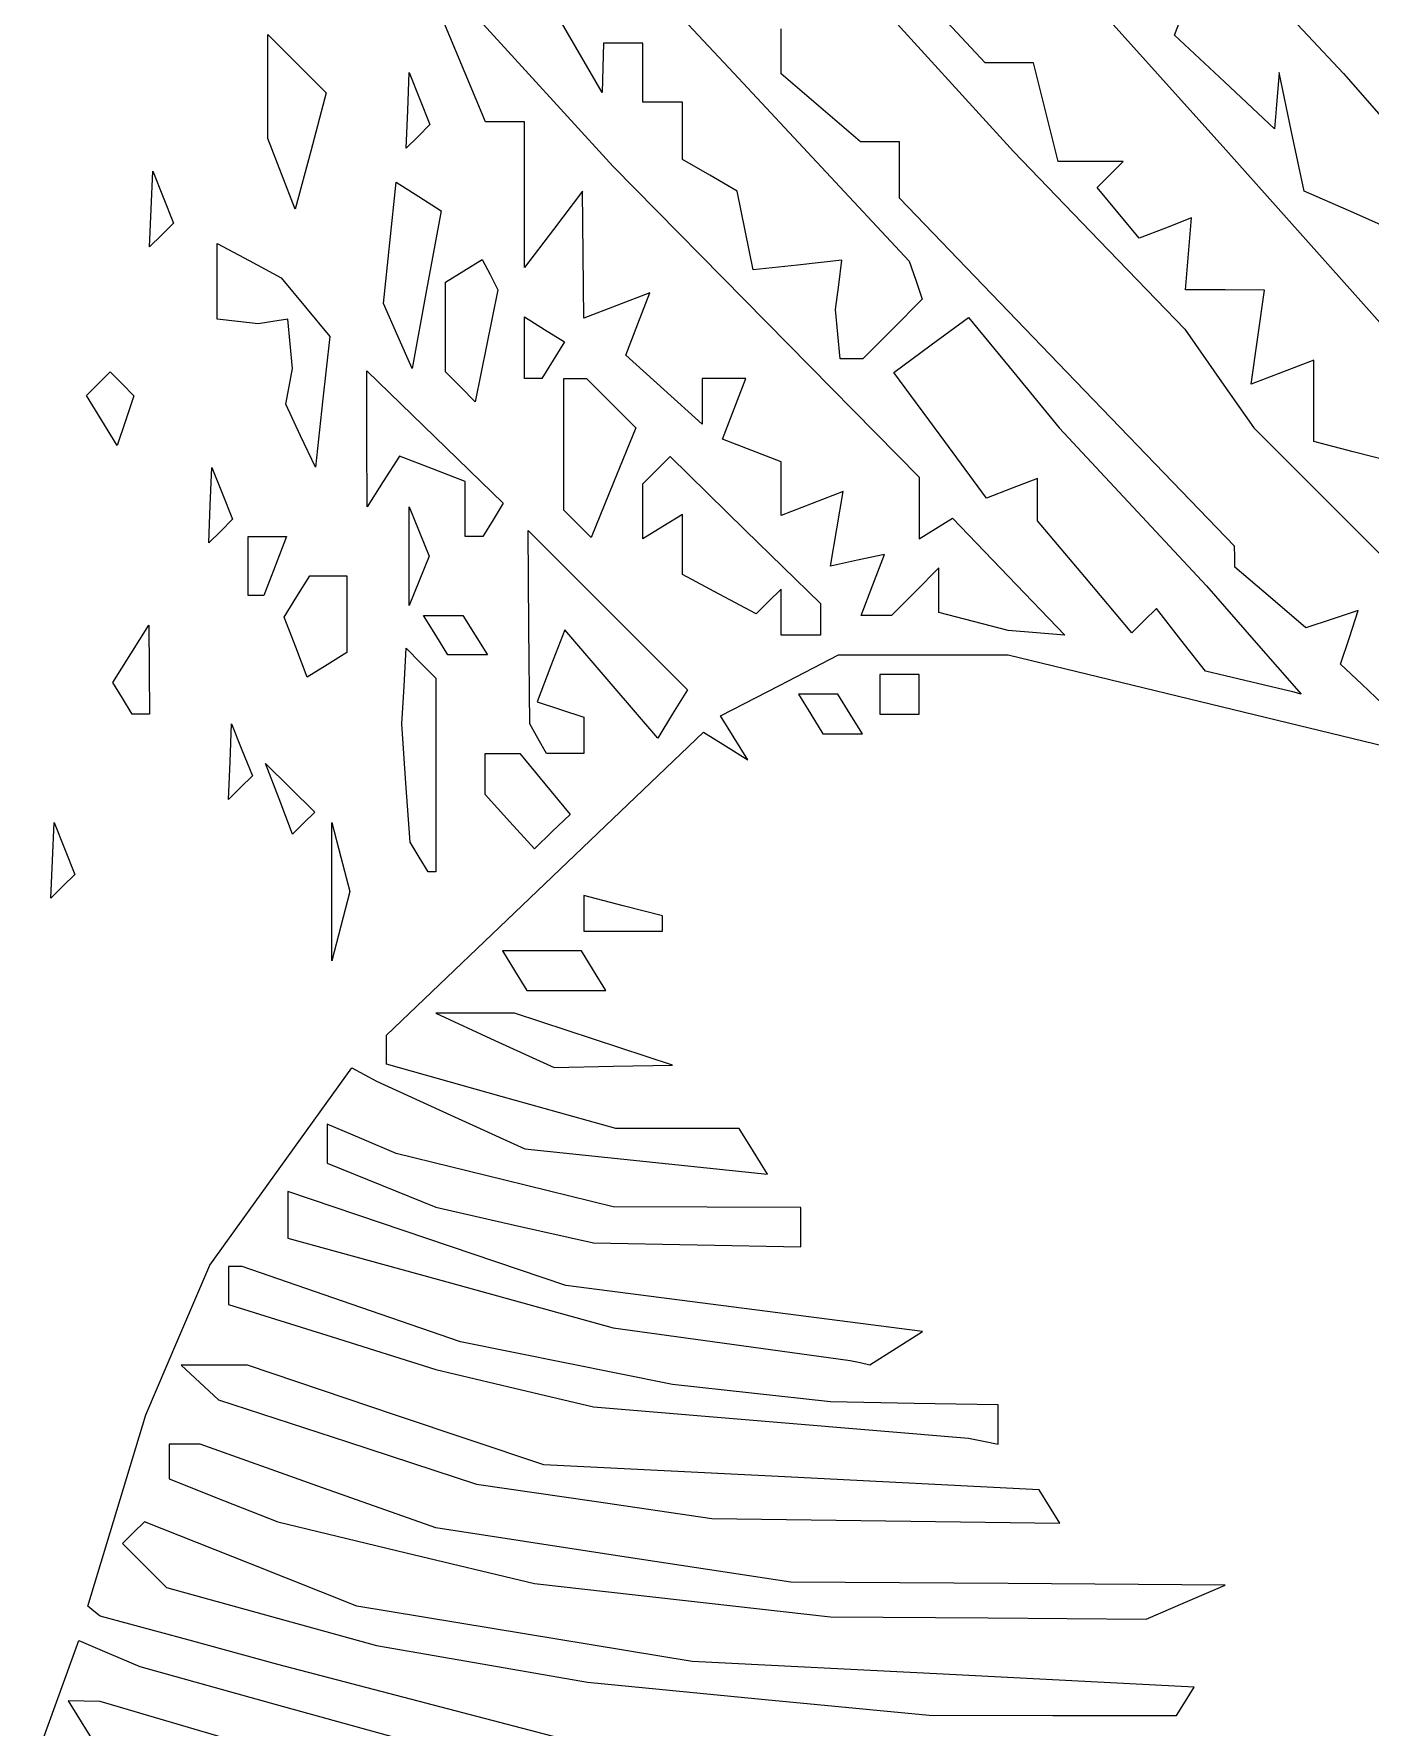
# Model space of a CAD drawing. Extents: x 137 to 489, y 18 to 824.
# Drawn here: x 159.9 to 214, y 343.9 to 412.6 of the extents above; entities that cross this region are included whole.
import ezdxf

# ---------------------------------------------------------------- set-up
doc = ezdxf.new("R2010")
doc.units = 0
doc.layers.add('Vrstva_1', color=7, linetype='CONTINUOUS')

msp = doc.modelspace()

# ---------------------------------------------------------------- linework, layer by layer
at = {"layer": 'Vrstva_1', "color": 7}
for p, q in [((181.120997, 418.613216), (188.237942, 410.995304)), ((189.92484, 418.432876), (199.576128, 407.813613)), ((206.944676, 417.392476), (212.957725, 410.971521)), ((176.972182, 411.900576), (175.765813, 414.787833)), ((201.806371, 415.011175), (208.181602, 407.882239)), ((177.791621, 413.295477), (183.355265, 407.212724)), ((198.436062, 411.41109), (196.69661, 413.262652)), ((206.110242, 412.536784), (206.542894, 413.664265)), ((169.35736, 410.450258), (169.35736, 412.556258)), ((169.35736, 412.556258), (170.538953, 411.374665)), ((182.081886, 411.629357), (181.257429, 413.045518)), ((190.154957, 410.969027), (190.154957, 412.79125)), ((208.13381, 410.635729), (206.110242, 412.536784)), ((178.178579, 409.01332), (176.972182, 411.900576)), ((182.957366, 412.213238), (182.931854, 411.213232)), ((183.75736, 412.213238), (182.957366, 412.213238)), ((184.557382, 412.213238), (183.75736, 412.213238)), ((184.557382, 411.013219), (184.557382, 412.213238)), ((170.538953, 411.374665), (171.720547, 410.193071)), ((182.906342, 410.213225), (182.081886, 411.629357)), ((182.931854, 411.213232), (182.906342, 410.213225)), ((199.409905, 411.41109), (198.436062, 411.41109)), ((200.383719, 411.41109), (199.409905, 411.41109)), ((200.885678, 409.411077), (200.383719, 411.41109)), ((175.020585, 409.480044), (175.083797, 411.013389)), ((175.083797, 411.013389), (175.503977, 409.963408)), ((184.557382, 409.813228), (184.557382, 411.013219)), ((188.237942, 410.995304), (195.354916, 403.377364)), ((191.7641, 409.591247), (190.154957, 410.969027)), ((210.157407, 408.734674), (208.13381, 410.635729)), ((210.346761, 411.013587), (210.252084, 409.874145)), ((210.854163, 408.613578), (210.346761, 411.013587)), ((212.957725, 410.971521), (218.157741, 405.0216)), ((169.35736, 408.344258), (169.35736, 410.450258)), ((171.720547, 410.193071), (171.089555, 407.833795)), ((175.503977, 409.963408), (175.924157, 408.913398)), ((185.357375, 409.813228), (184.557382, 409.813228)), ((186.157369, 409.813228), (185.357375, 409.813228)), ((186.157369, 408.65298), (186.157369, 409.813228)), ((210.252084, 409.874145), (210.157407, 408.734674)), ((174.957372, 407.946728), (175.020585, 409.480044)), ((193.373243, 408.213439), (191.7641, 409.591247)), ((201.387637, 407.411093), (200.885678, 409.411077)), ((175.440708, 408.430063), (174.957372, 407.946728)), ((175.440821, 408.430063), (175.440708, 408.430063)), ((175.924157, 408.913398), (175.440821, 408.430063)), ((178.967829, 409.01332), (178.178579, 409.01332)), ((179.757079, 409.01332), (178.967829, 409.01332)), ((179.757079, 406.060413), (179.757079, 409.01332)), ((186.157369, 407.492731), (186.157369, 408.65298)), ((211.361536, 406.213597), (210.854163, 408.613578)), ((169.90799, 406.909389), (169.35736, 408.344258)), ((171.089555, 407.833795), (170.458591, 405.474491)), ((194.164081, 408.213439), (193.373243, 408.213439)), ((194.954947, 408.213439), (194.164081, 408.213439)), ((194.954947, 407.072324), (194.954947, 408.213439)), ((199.576128, 407.813613), (203.047775, 404.213613)), ((208.181602, 407.882239), (214.556862, 400.753304)), ((183.355265, 407.212724), (189.555259, 400.913008)), ((187.268182, 406.85298), (186.157369, 407.492731)), ((194.954947, 405.931209), (194.954947, 407.072324)), ((202.705747, 407.411093), (201.387637, 407.411093)), ((204.023829, 407.411093), (202.705747, 407.411093)), ((203.497435, 406.884699), (204.023829, 407.411093)), ((164.620582, 405.480047), (164.683794, 407.013392)), ((164.683794, 407.013392), (165.103974, 405.963383)), ((170.458591, 405.474491), (169.90799, 406.909389)), ((174.300897, 404.115562), (174.557149, 406.570054)), ((174.557149, 406.570054), (175.467467, 405.991729)), ((188.379023, 406.213228), (187.268182, 406.85298)), ((202.971042, 406.358306), (203.497435, 406.884699)), ((203.822597, 405.332249), (202.971042, 406.358306)), ((165.103974, 405.963383), (165.524153, 404.913402)), ((175.467467, 405.991729), (176.377813, 405.413405)), ((179.757079, 403.107506), (179.757079, 406.060413)), ((182.106207, 406.213313), (180.931643, 404.660409)), ((182.131719, 403.638406), (182.106207, 406.213313)), ((188.700982, 404.613213), (188.379023, 406.213228)), ((201.747665, 398.872318), (194.954947, 405.931209)), ((213.159495, 405.423893), (211.361536, 406.213597)), ((164.557369, 403.946731), (164.620582, 405.480047)), ((176.377813, 405.413405), (175.790475, 402.213402)), ((204.674153, 404.306192), (203.822597, 405.332249)), ((206.797728, 405.121096), (205.735927, 404.713644)), ((206.677539, 403.666072), (206.797728, 405.121096)), ((214.957454, 404.634189), (213.159495, 405.423893)), ((165.040705, 404.430066), (164.557369, 403.946731)), ((165.040818, 404.430066), (165.040705, 404.430066)), ((165.524153, 404.913402), (165.040818, 404.430066)), ((180.931643, 404.660409), (179.757079, 403.107506)), ((189.022941, 403.013225), (188.700982, 404.613213)), ((205.735927, 404.713644), (204.674153, 404.306192)), ((167.300569, 402.549902), (167.300569, 404.086309)), ((167.300569, 404.086309), (168.594925, 403.393578)), ((174.044645, 401.661071), (174.300897, 404.115562)), ((182.157231, 401.063528), (182.131719, 403.638406)), ((203.047775, 404.213613), (206.519394, 400.613613)), ((206.55735, 402.211077), (206.677539, 403.666072)), ((168.594925, 403.393578), (169.889309, 402.700847)), ((176.55736, 402.51909), (177.302078, 402.979351)), ((177.302078, 402.979351), (178.046796, 403.439613)), ((178.046796, 403.439613), (178.359372, 402.826564)), ((190.824443, 403.20995), (189.022941, 403.013225)), ((192.625974, 403.406674), (190.824443, 403.20995)), ((192.496997, 402.410041), (192.625974, 403.406674)), ((195.354916, 403.377364), (195.619105, 402.602428)), ((167.300569, 401.013496), (167.300569, 402.549902)), ((169.889309, 402.700847), (170.87809, 401.509446)), ((176.55736, 400.699616), (176.55736, 402.51909)), ((178.359372, 402.826564), (178.671949, 402.213515)), ((192.368021, 401.413408), (192.496997, 402.410041)), ((195.619105, 402.602428), (195.883294, 401.827521)), ((174.623791, 400.337235), (174.044645, 401.661071)), ((175.790475, 402.213402), (175.202938, 399.013398)), ((178.671949, 402.213515), (178.214664, 399.942)), ((183.496119, 401.577307), (182.157231, 401.063528)), ((184.835007, 402.091087), (183.496119, 401.577307)), ((184.350056, 400.827345), (184.835007, 402.091087)), ((195.883294, 401.827521), (194.67616, 400.620359)), ((208.157338, 402.202573), (206.55735, 402.211077)), ((209.757353, 402.194069), (208.157338, 402.202573)), ((209.488062, 400.291682), (209.757353, 402.194069)), ((168.129136, 400.918819), (167.300569, 401.013496)), ((168.957703, 400.824142), (168.129136, 400.918819)), ((169.557712, 400.918819), (168.957703, 400.824142)), ((170.157722, 401.013496), (169.557712, 400.918819)), ((170.252399, 400.013518), (170.157722, 401.013496)), ((170.87809, 401.509446), (171.866871, 400.318016)), ((179.757363, 399.860617), (179.757363, 401.107805)), ((179.757363, 401.107805), (180.570424, 400.605335)), ((189.555259, 400.913008), (195.755281, 394.61332)), ((192.462698, 400.413402), (192.368021, 401.413408)), ((196.240686, 399.978652), (197.757363, 401.093036)), ((197.757363, 401.093036), (199.594809, 398.853213)), ((171.866871, 400.318016), (171.572919, 397.665751)), ((175.202938, 399.013398), (174.623791, 400.337235)), ((176.55736, 398.88017), (176.55736, 400.699616)), ((180.570424, 400.605335), (181.383457, 400.102838)), ((183.865133, 399.563632), (184.350056, 400.827345)), ((192.557375, 399.413395), (192.462698, 400.413402)), ((194.67616, 400.620359), (193.469026, 399.413225)), ((206.519394, 400.613613), (207.92192, 398.613628)), ((209.218771, 398.389294), (209.488062, 400.291682)), ((170.347076, 399.013512), (170.252399, 400.013518)), ((178.214664, 399.942), (177.757379, 397.670485)), ((179.757363, 398.613402), (179.757363, 399.860617)), ((181.383457, 400.102838), (180.923196, 399.35812)), ((185.411177, 398.164479), (183.865133, 399.563632)), ((194.724009, 398.864268), (196.240686, 399.978652)), ((162.477249, 398.400066), (162.957382, 398.88017)), ((162.957382, 398.88017), (163.440717, 398.396835)), ((170.212431, 398.294135), (170.347076, 399.013512)), ((173.370538, 396.170447), (173.359199, 398.927367)), ((173.359199, 398.927367), (176.128081, 396.243666)), ((177.157369, 398.275342), (176.55736, 398.88017)), ((180.923196, 399.35812), (180.462934, 398.613402)), ((193.014519, 399.413395), (192.557375, 399.413395)), ((193.469026, 399.413225), (193.014519, 399.413395)), ((196.607177, 396.31714), (194.724009, 398.864268)), ((199.594809, 398.853213), (201.432283, 396.613417)), ((208.540355, 391.813455), (201.747665, 398.872318)), ((210.488068, 398.876372), (209.218771, 398.389294)), ((211.757366, 399.36342), (210.488068, 398.876372)), ((211.757366, 397.713657), (211.757366, 399.36342)), ((161.997146, 397.919962), (162.477249, 398.400066)), ((163.440717, 398.396835), (163.924024, 397.913499)), ((170.077785, 397.574787), (170.212431, 398.294135)), ((177.757379, 397.670485), (177.157369, 398.275342)), ((180.110163, 398.613402), (179.757363, 398.613402)), ((180.462934, 398.613402), (180.110163, 398.613402)), ((181.357379, 395.94685), (181.357379, 398.613515)), ((181.357379, 398.613515), (181.814522, 398.613515)), ((181.814522, 398.613515), (182.271665, 398.613515)), ((182.271665, 398.613515), (183.273117, 397.612063)), ((186.957221, 396.765326), (185.411177, 398.164479)), ((187.842821, 398.613317), (186.957221, 398.613317)), ((186.957221, 398.613317), (186.957221, 397.689307)), ((188.728421, 398.613317), (187.842821, 398.613317)), ((188.256311, 397.383024), (188.728421, 398.613317)), ((207.92192, 398.613628), (209.324446, 396.613616)), ((162.623716, 396.906151), (161.997146, 397.919962)), ((163.924024, 397.913499), (163.587155, 396.90292)), ((170.678531, 396.294151), (170.077785, 397.574787)), ((171.572919, 397.665751), (171.279278, 395.013515)), ((183.273117, 397.612063), (184.274569, 396.610583)), ((186.957221, 397.689307), (186.957221, 396.765326)), ((211.757366, 396.063865), (211.757366, 397.713657)), ((163.250314, 395.892312), (162.623716, 396.906151)), ((163.587155, 396.90292), (163.250314, 395.892312)), ((187.784201, 396.152731), (188.256311, 397.383024)), ((171.279278, 395.013515), (170.678531, 396.294151)), ((173.381876, 393.413499), (173.370538, 396.170447)), ((176.128081, 396.243666), (178.896963, 393.559994)), ((184.274569, 396.610583), (183.368191, 394.393153)), ((188.970727, 395.69743), (187.784201, 396.152731)), ((198.490346, 393.770013), (196.607177, 396.31714)), ((201.432283, 396.613417), (204.417703, 393.413414)), ((209.324446, 396.613616), (216.293423, 389.634009)), ((213.348368, 395.647795), (211.757366, 396.063865)), ((174.685275, 395.46771), (174.03359, 394.440605)), ((176.021328, 394.955008), (174.685275, 395.46771)), ((181.357379, 393.280186), (181.357379, 395.94685)), ((185.106963, 394.896472), (185.656572, 395.446082)), ((185.656572, 395.446082), (188.706963, 392.467436)), ((190.157224, 395.242129), (188.970727, 395.69743)), ((214.939369, 395.231754), (213.348368, 395.647795)), ((167.020591, 393.480085), (167.083804, 395.01343)), ((167.083804, 395.01343), (167.503983, 393.96342)), ((177.357382, 394.442334), (176.021328, 394.955008)), ((184.557382, 394.346863), (185.106963, 394.896472)), ((190.157224, 394.152832), (190.157224, 395.242129)), ((174.03359, 394.440605), (173.381876, 393.413499)), ((177.357382, 393.327921), (177.357382, 394.442334)), ((183.368191, 394.393153), (182.461813, 392.175723)), ((184.557382, 393.232989), (184.557382, 394.346863)), ((190.157224, 393.063534), (190.157224, 394.152832)), ((192.677253, 394.030545), (191.417253, 393.547039)), ((192.417316, 392.521946), (192.677253, 394.030545)), ((195.755281, 394.61332), (195.755281, 393.366104)), ((199.523857, 394.166608), (198.490346, 393.770013)), ((200.557369, 394.563203), (199.523857, 394.166608)), ((200.557369, 393.703795), (200.557369, 394.563203)), ((166.957379, 391.946769), (167.020591, 393.480085)), ((167.503983, 393.96342), (167.924163, 392.913411)), ((175.083684, 391.41343), (175.083684, 393.413414)), ((175.083684, 393.413414), (175.487196, 392.413436)), ((177.357382, 392.213509), (177.357382, 393.327921)), ((178.896963, 393.559994), (178.480865, 392.886737)), ((191.417253, 393.547039), (190.157224, 393.063534)), ((195.755281, 393.366104), (195.755281, 392.118888)), ((200.557369, 392.844387), (200.557369, 393.703795)), ((204.417703, 393.413414), (207.403123, 390.213411)), ((167.924163, 392.913411), (167.440827, 392.430076)), ((178.480865, 392.886737), (178.064796, 392.213509)), ((181.909596, 392.72794), (181.357379, 393.280186)), ((182.461813, 392.175723), (181.909596, 392.72794)), ((184.557382, 392.119115), (184.557382, 393.232989)), ((186.157369, 393.107953), (185.357375, 392.613534)), ((186.157369, 391.888885), (186.157369, 393.107953)), ((196.432846, 392.53765), (197.11044, 392.956413)), ((197.11044, 392.956413), (199.382522, 390.584863)), ((202.468402, 390.573269), (200.557369, 392.844387)), ((167.440714, 392.430076), (166.957379, 391.946769)), ((167.440827, 392.430076), (167.440714, 392.430076)), ((168.557366, 391.013433), (168.557366, 392.213424)), ((168.557366, 392.213424), (169.332273, 392.213424)), ((169.332273, 392.213424), (170.107152, 392.213424)), ((170.107152, 392.213424), (169.646664, 391.013433)), ((175.487196, 392.413436), (175.890708, 391.41343)), ((177.710153, 392.213509), (177.357382, 392.213509)), ((177.711996, 392.213509), (177.710153, 392.213509)), ((178.064796, 392.213509), (177.711996, 392.213509)), ((179.93518, 388.531191), (179.89833, 392.448926)), ((179.89833, 392.448926), (183.12889, 389.218337)), ((185.357375, 392.613534), (184.557382, 392.119115)), ((188.706963, 392.467436), (191.757382, 389.488819)), ((192.157379, 391.01332), (192.417316, 392.521946)), ((195.755281, 392.118888), (196.432846, 392.53765)), ((175.083684, 389.413417), (175.083684, 391.41343)), ((175.890708, 391.41343), (175.487196, 390.413424)), ((186.157369, 390.669846), (186.157369, 391.888885)), ((194.353662, 391.478769), (193.25552, 391.246044)), ((193.880616, 390.246038), (194.353662, 391.478769)), ((208.548859, 391.391235), (208.540355, 391.813455)), ((208.557363, 390.969043), (208.548859, 391.391235)), ((168.557366, 389.813414), (168.557366, 391.013433)), ((169.646664, 391.013433), (169.186175, 389.813414)), ((170.533681, 389.775232), (171.051797, 390.61355)), ((171.051797, 390.61355), (171.804594, 390.61355)), ((171.804594, 390.61355), (172.557363, 390.61355)), ((172.557363, 390.61355), (172.557363, 389.060759)), ((187.652191, 389.869824), (186.157369, 390.669846)), ((193.25552, 391.246044), (192.157379, 391.01332)), ((196.557372, 390.933326), (195.597363, 389.973345)), ((196.557372, 390.031994), (196.557372, 390.933326)), ((199.382522, 390.584863), (201.654604, 388.213313)), ((204.379435, 388.302151), (202.468402, 390.573269)), ((209.995832, 389.737389), (208.557363, 390.969043)), ((175.487196, 390.413424), (175.083684, 389.413417)), ((190.157366, 390.080211), (189.652175, 389.57502)), ((190.157366, 389.146876), (190.157366, 390.080211)), ((193.407571, 389.013335), (193.880616, 390.246038)), ((195.597363, 389.973345), (194.637382, 389.013335)), ((196.557372, 389.130661), (196.557372, 390.031994)), ((207.403123, 390.213411), (209.319684, 388.013414)), ((168.871785, 389.813414), (168.557366, 389.813414)), ((169.186175, 389.813414), (168.871785, 389.813414)), ((170.015593, 388.936913), (170.533681, 389.775232)), ((183.12889, 389.218337), (186.359479, 385.987776)), ((189.146985, 389.06983), (187.652191, 389.869824)), ((189.652175, 389.57502), (189.146985, 389.06983)), ((191.757382, 389.488819), (191.757382, 388.851165)), ((205.373886, 389.29663), (204.87666, 388.799376)), ((206.365643, 388.022513), (205.373886, 389.29663)), ((211.434273, 388.505764), (209.995832, 389.737389)), ((213.557366, 389.213461), (212.49582, 388.859613)), ((213.193086, 388.120592), (213.557366, 389.213461)), ((163.797911, 387.451729), (164.532878, 388.613537)), ((164.532878, 388.613537), (164.544216, 386.813537)), ((170.480815, 387.724507), (170.015593, 388.936913)), ((172.557363, 389.060759), (172.557363, 387.507969)), ((176.157363, 388.21354), (175.662944, 389.013534)), ((175.662944, 389.013534), (176.462938, 389.013534)), ((176.462938, 389.013534), (177.262931, 389.013534)), ((177.262931, 389.013534), (177.757379, 388.21354)), ((179.972031, 384.613455), (179.93518, 388.531191)), ((190.157366, 388.21354), (190.157366, 389.146876)), ((191.757382, 388.851165), (191.757382, 388.21354)), ((194.022462, 389.013335), (193.407571, 389.013335)), ((194.637382, 389.013335), (194.022462, 389.013335)), ((197.957375, 388.764794), (196.557372, 389.130661)), ((199.357379, 388.398926), (197.957375, 388.764794)), ((204.87666, 388.799376), (204.379435, 388.302151)), ((212.49582, 388.859613), (211.434273, 388.505764)), ((176.651782, 387.413546), (176.157363, 388.21354)), ((177.757379, 388.21354), (178.251797, 387.413546)), ((181.388616, 388.425883), (180.829029, 386.967657)), ((183.272494, 386.233483), (181.388616, 388.425883)), ((190.95736, 388.21354), (190.157366, 388.21354)), ((191.757382, 388.21354), (190.95736, 388.21354)), ((200.507054, 388.306233), (199.357379, 388.398926)), ((201.654604, 388.213313), (200.507054, 388.306233)), ((207.357372, 386.748397), (206.365643, 388.022513)), ((209.319684, 388.013414), (211.236273, 385.813417)), ((212.828805, 387.027751), (213.193086, 388.120592)), ((163.062944, 386.289921), (163.797911, 387.451729)), ((170.946065, 386.512129), (170.480815, 387.724507)), ((172.557363, 387.507969), (171.751728, 387.010035)), ((174.872588, 386.146772), (174.957344, 387.680088)), ((174.957344, 387.680088), (175.557353, 387.075855)), ((177.451804, 387.413546), (176.651782, 387.413546)), ((178.251797, 387.413546), (177.451804, 387.413546)), ((190.093445, 386.17577), (192.479876, 387.409861)), ((192.479876, 387.409861), (195.919605, 387.409039)), ((195.919605, 387.409039), (199.359334, 387.408246)), ((199.359334, 387.408246), (207.611952, 385.408885)), ((164.544216, 386.813537), (164.555555, 385.013537)), ((171.751728, 387.010035), (170.946065, 386.512129)), ((175.557353, 387.075855), (176.157334, 386.471622)), ((176.157334, 386.471622), (176.157334, 382.544844)), ((180.829029, 386.967657), (180.26947, 385.509402)), ((194.95696, 386.612561), (194.156966, 386.612561)), ((194.156966, 386.612561), (194.156966, 385.812567)), ((195.756982, 386.612561), (194.95696, 386.612561)), ((195.756982, 385.812567), (195.756982, 386.612561)), ((208.95736, 386.373713), (207.357372, 386.748397)), ((213.693089, 386.218998), (212.828805, 387.027751)), ((163.457357, 385.651729), (163.062944, 386.289921)), ((174.787832, 384.613427), (174.872588, 386.146772)), ((185.156371, 384.041083), (183.272494, 386.233483)), ((186.359479, 385.987776), (185.757911, 385.014416)), ((187.707013, 384.941707), (190.093445, 386.17577)), ((191.662534, 385.812567), (190.862541, 385.812567)), ((190.862541, 385.812567), (191.35696, 385.012573)), ((192.462557, 385.812567), (191.662534, 385.812567)), ((192.956975, 385.012573), (192.462557, 385.812567)), ((194.156966, 385.812567), (194.156966, 385.012573)), ((195.756982, 385.012573), (195.756982, 385.812567)), ((210.557375, 385.99903), (208.95736, 386.373713)), ((210.896824, 385.906337), (210.557375, 385.99903)), ((211.236273, 385.813417), (210.896824, 385.906337)), ((214.557372, 385.410246), (213.693089, 386.218998)), ((163.851797, 385.013537), (163.457357, 385.651729)), ((180.26947, 385.509402), (181.213379, 385.194756)), ((181.213379, 385.194756), (182.157316, 384.88011)), ((207.611952, 385.408885), (215.864597, 383.409524)), ((164.204597, 385.013537), (163.851797, 385.013537)), ((164.555555, 385.013537), (164.202783, 385.013537)), ((164.202783, 385.013537), (164.204597, 385.013537)), ((167.820585, 383.08011), (167.883797, 384.613455)), ((167.883797, 384.613455), (168.303977, 383.563446)), ((174.951958, 382.213446), (174.787832, 384.613427)), ((180.311933, 384.013446), (179.972031, 384.613455)), ((182.157316, 384.88011), (182.157316, 384.146787)), ((185.757911, 385.014416), (185.156371, 384.041083)), ((188.256764, 384.052167), (187.707013, 384.941707)), ((191.35696, 385.012573), (191.851407, 384.21258)), ((193.451394, 384.21258), (192.956975, 385.012573)), ((194.156966, 385.012573), (194.95696, 385.012573)), ((194.95696, 385.012573), (195.756982, 385.012573)), ((180.651779, 383.413465), (180.311933, 384.013446)), ((180.584002, 378.135666), (187.008698, 384.27378)), ((182.157316, 384.146787), (182.157316, 383.413465)), ((187.008698, 384.27378), (187.907621, 383.718217)), ((187.907621, 383.718217), (188.806544, 383.162627)), ((188.806544, 383.162627), (188.256764, 384.052167)), ((191.851407, 384.21258), (192.651401, 384.21258)), ((192.651401, 384.21258), (193.451394, 384.21258)), ((167.757372, 381.546794), (167.820585, 383.08011)), ((168.303977, 383.563446), (168.724157, 382.513465)), ((169.808805, 381.57908), (169.262569, 383.013581)), ((169.262569, 383.013581), (170.256651, 382.026926)), ((178.157375, 382.579824), (178.157375, 383.413606)), ((178.157375, 383.413606), (178.859404, 383.413606)), ((178.859404, 383.413606), (179.56146, 383.413606)), ((179.56146, 383.413606), (180.585505, 382.179685)), ((181.404575, 383.413465), (180.651779, 383.413465)), ((182.157316, 383.413465), (181.404547, 383.413465)), ((181.404547, 383.413465), (181.404575, 383.413465)), ((168.724157, 382.513465), (168.240821, 382.030129)), ((176.157334, 382.544844), (176.157334, 378.618094)), ((178.157375, 381.746069), (178.157375, 382.579824)), ((168.240708, 382.030129), (167.757372, 381.546794)), ((168.240821, 382.030129), (168.240708, 382.030129)), ((170.256651, 382.026926), (171.250705, 381.040271)), ((175.115801, 379.813436), (174.951958, 382.213446)), ((179.157382, 380.646709), (178.157375, 381.746069)), ((180.585505, 382.179685), (181.609549, 380.945792)), ((170.355042, 380.14458), (169.808805, 381.57908)), ((171.250705, 381.040271), (170.802859, 380.592425)), ((160.620585, 379.08017), (160.683797, 380.613515)), ((160.683797, 380.613515), (161.103977, 379.563506)), ((170.802859, 380.592425), (170.355042, 380.14458)), ((171.942982, 377.813509), (171.942982, 380.613515)), ((171.942982, 380.613515), (172.308821, 379.213512)), ((180.15736, 379.547348), (179.157382, 380.646709)), ((181.609549, 380.945792), (180.883454, 380.24657)), ((175.483794, 379.213427), (175.115801, 379.813436)), ((180.883454, 380.24657), (180.15736, 379.547348)), ((160.557372, 377.546854), (160.620585, 379.08017)), ((161.103977, 379.563506), (161.524157, 378.513496)), ((172.308821, 379.213512), (172.674689, 377.813509)), ((175.851788, 378.613446), (175.483794, 379.213427)), ((161.524157, 378.513496), (161.040821, 378.030161)), ((176.004575, 378.615827), (175.851788, 378.613446)), ((176.157334, 378.618094), (176.004547, 378.615713)), ((176.004547, 378.615713), (176.004575, 378.615827)), ((161.040708, 378.030161), (160.557372, 377.546854)), ((161.040821, 378.030161), (161.040708, 378.030161)), ((171.942982, 375.013502), (171.942982, 377.813509)), ((172.674689, 377.813509), (172.308821, 376.413506)), ((174.159334, 371.997553), (180.584002, 378.135666)), ((183.756963, 377.244369), (182.156975, 377.662791)), ((182.156975, 377.662791), (182.156975, 376.937688)), ((182.156975, 376.937688), (182.156975, 376.212586)), ((185.356979, 376.825975), (183.756963, 377.244369)), ((172.308821, 376.413506), (171.942982, 375.013502)), ((182.156975, 376.212586), (183.756963, 376.212586)), ((183.756963, 376.212586), (185.356979, 376.212586)), ((185.356979, 376.519266), (185.356979, 376.825975)), ((185.356979, 376.212586), (185.356979, 376.519266)), ((180.462538, 375.412564), (178.86255, 375.412564)), ((178.86255, 375.412564), (179.356969, 374.61257)), ((182.062553, 375.412564), (180.462538, 375.412564)), ((182.556972, 374.61257), (182.062553, 375.412564)), ((179.356969, 374.61257), (179.851388, 373.812576)), ((183.051391, 373.812576), (182.556972, 374.61257)), ((179.851388, 373.812576), (181.451404, 373.812576)), ((181.451404, 373.812576), (183.051391, 373.812576)), ((177.756982, 372.886753), (176.156966, 372.883918)), ((176.156966, 372.883918), (178.556975, 371.784983)), ((179.356969, 372.889587), (177.756982, 372.886753)), ((182.556972, 371.834957), (179.356969, 372.889587)), ((174.159334, 371.409137), (174.159334, 371.997553)), ((174.159334, 370.820693), (174.159334, 371.409137)), ((178.556975, 371.784983), (180.956985, 370.686019)), ((185.756975, 370.780328), (182.556972, 371.834957)), ((169.882336, 366.674797), (172.757716, 370.677118)), ((172.757716, 370.677118), (173.258512, 370.401307)), ((178.81181, 369.515282), (174.159334, 370.820693)), ((180.956985, 370.686019), (183.356966, 370.733924)), ((183.356966, 370.732422), (185.756975, 370.780328)), ((183.356966, 370.733924), (183.356966, 370.732422)), ((173.258512, 370.401307), (173.759338, 370.125496)), ((173.759338, 370.125496), (176.764204, 368.754888)), ((183.464286, 368.209843), (178.81181, 369.515282)), ((176.764204, 368.754888), (179.769098, 367.384309)), ((173.156975, 367.791874), (171.756972, 368.381169)), ((171.756972, 368.381169), (171.756972, 367.592627)), ((185.964613, 368.209843), (183.464286, 368.209843)), ((188.464912, 368.209843), (185.964613, 368.209843)), ((189.037879, 367.282743), (188.464912, 368.209843)), ((171.756972, 367.592627), (171.756972, 366.804113)), ((174.556979, 367.202608), (173.156975, 367.791874)), ((179.769098, 367.384309), (184.689986, 366.869962)), ((189.610875, 366.355644), (189.037879, 367.282743)), ((167.006957, 362.672476), (169.882336, 366.674797)), ((171.756972, 366.804113), (173.956969, 365.915707)), ((178.956972, 366.118781), (174.556979, 367.202608)), ((184.689986, 366.869962), (189.610875, 366.355644)), ((173.956969, 365.915707), (176.156966, 365.027329)), ((183.356966, 365.034983), (178.956972, 366.118781)), ((175.791353, 363.74726), (170.156985, 365.653502)), ((170.156985, 365.653502), (170.156985, 364.709906)), ((170.156985, 364.709906), (170.156985, 363.766309)), ((176.156966, 365.027329), (179.356969, 364.299024)), ((187.156979, 365.023644), (183.356966, 365.034983)), ((190.956963, 365.012306), (187.156979, 365.023644)), ((190.956963, 364.212312), (190.956963, 365.012306)), ((179.356969, 364.299024), (182.556972, 363.570718)), ((190.956963, 363.412318), (190.956963, 364.212312)), ((170.156985, 363.766309), (176.756975, 361.951398)), ((181.42575, 361.841017), (175.791353, 363.74726)), ((182.556972, 363.570718), (186.756982, 363.490498)), ((186.756982, 363.492822), (190.956963, 363.412318)), ((186.756982, 363.490498), (186.756982, 363.492822)), ((165.709369, 359.641191), (167.006957, 362.672476)), ((168.031823, 362.612409), (167.757146, 362.612409)), ((167.757146, 362.612409), (167.757146, 361.843398)), ((168.3065, 362.612409), (168.031823, 362.612409)), ((172.731864, 361.089865), (168.3065, 362.612409)), ((167.757146, 361.843398), (167.757146, 361.074387)), ((176.756975, 361.951398), (183.356966, 360.136488)), ((188.655854, 360.913805), (181.42575, 361.841017)), ((167.757146, 361.074387), (171.957155, 359.761606)), ((177.157199, 359.567291), (172.731864, 361.089865)), ((195.88593, 359.986564), (188.655854, 360.913805)), ((171.957155, 359.761606), (176.157136, 358.448825)), ((183.356966, 360.136488), (188.156985, 359.472019)), ((194.821464, 359.311748), (195.88593, 359.986564)), ((164.411782, 356.609906), (165.709369, 359.641191)), ((181.457101, 358.70417), (177.157199, 359.567291)), ((188.156985, 359.472019), (192.956975, 358.80755)), ((193.756969, 358.636932), (194.821464, 359.311748)), ((167.180125, 358.612498), (165.836985, 358.612498)), ((165.836985, 358.612498), (166.596982, 357.91149)), ((168.523294, 358.612498), (167.180125, 358.612498)), ((174.529057, 356.596413), (168.523294, 358.612498)), ((176.157136, 358.448825), (179.357139, 357.687978)), ((185.756975, 357.841049), (181.457101, 358.70417)), ((192.956975, 358.80755), (193.356972, 358.722255)), ((193.356972, 358.722255), (193.756969, 358.636932)), ((166.596982, 357.91149), (167.356979, 357.21051)), ((179.357139, 357.687978), (182.557142, 356.927159)), ((188.956979, 357.483742), (185.756975, 357.841049)), ((167.356979, 357.21051), (172.581599, 355.50462)), ((182.557142, 356.927159), (190.157139, 356.29285)), ((192.156982, 357.126463), (188.956979, 357.483742)), ((195.556969, 357.069487), (192.156982, 357.126463)), ((198.956985, 357.01251), (195.556969, 357.069487)), ((198.956985, 356.212517), (198.956985, 357.01251)), ((163.231123, 352.731005), (164.411782, 356.609906)), ((180.534849, 354.580356), (174.529057, 356.596413)), ((190.157139, 356.29285), (197.757136, 355.658542)), ((197.757136, 355.658542), (198.357146, 355.535518)), ((198.956985, 355.412523), (198.956985, 356.212517)), ((165.984698, 355.412523), (165.356966, 355.412523)), ((165.356966, 355.412523), (165.356966, 354.709559)), ((166.612431, 355.412523), (165.984698, 355.412523)), ((171.384698, 353.716526), (166.612431, 355.412523)), ((172.581599, 355.50462), (177.80622, 353.798759)), ((198.356975, 355.535546), (198.956985, 355.412523)), ((198.357146, 355.535518), (198.356975, 355.535546)), ((165.356966, 354.709559), (165.356966, 354.006624)), ((190.57593, 354.071452), (180.534849, 354.580356)), ((165.356966, 354.006624), (167.556963, 353.133836)), ((176.156966, 352.020529), (171.384698, 353.716526)), ((177.80622, 353.798759), (182.581605, 353.103165)), ((200.617038, 353.56252), (190.57593, 354.071452)), ((201.034213, 352.887506), (200.617038, 353.56252)), ((167.556963, 353.133836), (169.75696, 352.261049)), ((182.581605, 353.103165), (187.356963, 352.4076)), ((201.451388, 352.212491), (201.034213, 352.887506)), ((162.050494, 348.852104), (163.231123, 352.731005)), ((164.348938, 352.271509), (163.906279, 351.82885)), ((168.65295, 350.56131), (164.348938, 352.271509)), ((169.75696, 352.261049), (174.956975, 351.012926)), ((187.356963, 352.4076), (194.404175, 352.310003)), ((194.404175, 352.310003), (201.451388, 352.212491)), ((163.906279, 351.82885), (163.463649, 351.386192)), ((183.356966, 350.922189), (176.156966, 352.020529)), ((163.463649, 351.386192), (164.352509, 350.497332)), ((174.956975, 351.012926), (180.156963, 349.764803)), ((190.556966, 349.82382), (183.356966, 350.922189)), ((164.352509, 350.497332), (165.241369, 349.608472)), ((172.956963, 348.851112), (168.65295, 350.56131)), ((165.241369, 349.608472), (169.499177, 348.4296)), ((180.156963, 349.764803), (186.156972, 349.092454)), ((199.356982, 349.762025), (190.556966, 349.82382)), ((208.156969, 349.699946), (199.356982, 349.762025)), ((206.556982, 349.012403), (208.156969, 349.699946)), ((162.304761, 348.650844), (162.050494, 348.852104)), ((179.756966, 347.731512), (172.956963, 348.851112)), ((186.156972, 349.092454), (192.156982, 348.420104)), ((204.956966, 348.32486), (206.556982, 349.012403)), ((162.559312, 348.449584), (162.304761, 348.650844)), ((166.159312, 347.467776), (162.559312, 348.449584)), ((169.499177, 348.4296), (173.756985, 347.250756)), ((192.156982, 348.420104), (198.55696, 348.372482)), ((198.55696, 348.372482), (204.956966, 348.32486)), ((159.867448, 342.434523), (161.687404, 347.457175)), ((161.687404, 347.457175), (162.923338, 346.92891)), ((169.759312, 346.48594), (166.159312, 347.467776)), ((186.556969, 346.611912), (179.756966, 347.731512)), ((162.923338, 346.92891), (164.1593, 346.400646)), ((173.756985, 347.250756), (178.033955, 346.508646)), ((164.1593, 346.400646), (169.687993, 344.867386)), ((175.759294, 344.919317), (169.759312, 346.48594)), ((178.033955, 346.508646), (182.310925, 345.766535)), ((196.728897, 346.090592), (186.556969, 346.611912)), ((206.900853, 345.569272), (196.728897, 346.090592)), ((182.310925, 345.766535), (189.233952, 345.095178)), ((206.545672, 344.994548), (206.900853, 345.569272)), ((161.909753, 344.995852), (161.262547, 345.01286)), ((161.262547, 345.01286), (161.787467, 344.163515)), ((162.55696, 344.978844), (161.909753, 344.995852)), ((169.250975, 343.014491), (162.55696, 344.978844)), ((169.687993, 344.867386), (175.216686, 343.334126)), ((181.759303, 343.352721), (175.759294, 344.919317)), ((189.233952, 345.095178), (196.156979, 344.423849)), ((206.190462, 344.419824), (206.545672, 344.994548)), ((161.787467, 344.163515), (162.312386, 343.31417)), ((196.156979, 344.423849), (201.173706, 344.421439)), ((201.173706, 344.421439), (206.190462, 344.419824))]:
    msp.add_line(p, q, dxfattribs=at)

doc.saveas('drawing.dxf')
